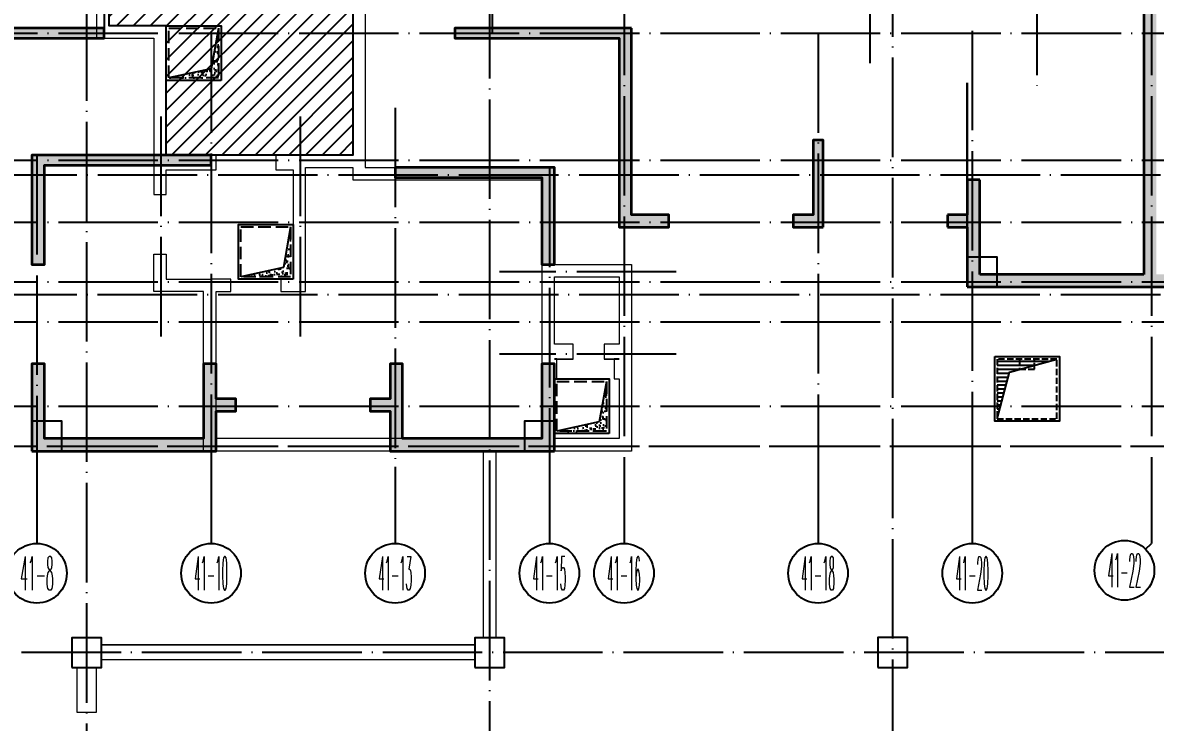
# Model space of a CAD drawing. Extents: x 115549 to 768939, y -502199 to 402497.
# Drawn here: x 330796 to 353562, y -338327 to -324259 of the extents above; entities that cross this region are included whole.
import ezdxf
from ezdxf.enums import TextEntityAlignment as Align

# ---------------------------------------------------------------- set-up
doc = ezdxf.new("R2010")
doc.units = 0
doc.header["$LTSCALE"] = 1000
doc.header["$MEASUREMENT"] = 0
for name, pattern in [('__DASH', [0.35, 0.25, -0.1]), ('DASH', [0.35, 0.25, -0.1]), ('DOTE', [2.4200000000000004, 2, -0.2, 0.02, -0.2])]:
    doc.linetypes.add(name, pattern=pattern)
for name, color, linetype in [('AXIS', 3, 'Continuous'), ('AXIS_TEXT', 7, 'Continuous'), ('COLUMN', 9, 'Continuous'), ('DOTE', 16, 'DOTE'), ('人防集水坑', 6, 'Continuous'), ('给水', 32, 'Continuous')]:
    doc.layers.add(name, color=color, linetype=linetype)
for name, color, linetype, lineweight in [('renWALL', 8, 'Continuous', 9), ('WALL', 150, 'Continuous', 30), ('主楼剪力墙', 212, 'Continuous', 5), ('砼墙', 3, 'Continuous', 35)]:
    doc.layers.add(name, color=color, linetype=linetype, lineweight=lineweight)
doc.styles.add('_TCH_AXIS', font='COMPLEX', dxfattribs={"bigfont": 'GBCBIG'})
doc.styles.add('COMPLEX', font='COMPLEX')

# ---------------------------------------------------------------- blocks, each defined once
blk = doc.blocks.new('qiangzh3333')
at = {"layer": 'COLUMN', "color": 8}
for points in [[(503154400.937597, 3697174946.116467), (503155000.937597, 3697174946.116467), (503155000.937597, 3697175546.116467), (503154400.937597, 3697175546.116467)], [(503135600.937597, 3697171646.116467), (503136200.937597, 3697171646.116467), (503136200.937597, 3697172246.116467), (503135600.937597, 3697172246.116467)], [(503136401.0466595, 3697167293.180921), (503137001.0466596, 3697167293.180921), (503137001.0466593, 3697167893.18092), (503136401.0466595, 3697167893.180921)], [(503144501.0466595, 3697167293.180921), (503145101.0466595, 3697167293.180921), (503145101.0466596, 3697167893.18092), (503144501.0466595, 3697167893.180921)], [(503152601.0466595, 3697167296.178967), (503153201.0466595, 3697167296.178967), (503153201.0466595, 3697167896.178967), (503152601.0466595, 3697167896.178967)]]:
    blk.add_lwpolyline(points, close=True, dxfattribs=at)
blk.add_lwpolyline([(503146100.937597, 3697171896.112942), (503146100.937597, 3697172246.116467), (503145500.937597, 3697172246.116467), (503145500.937597, 3697171646.116467), (503146100.937597, 3697171646.116467)], dxfattribs=at)
at = {"layer": 'renWALL', "color": 8}
for points in [[(503142050.9342011, 3697182446.11772), (503144750.9341238, 3697182446.113268), (503144750.9342011, 3697184796.116471), (503145000.9342011, 3697184796.116463), (503145000.9341155, 3697182196.112856), (503142300.9342011, 3697182196.117307), (503142300.9342011, 3697181646.119416), (503142300.9342011, 3697177451.115473), (503142300.9342011, 3697177346.117307), (503146100.9335968, 3697177346.111042), (503146100.9340159, 3697175396.120447), (503147650.9344684, 3697175396.119892), (503147650.9346321, 3697173596.129053), (503147650.9346639, 3697173246.111591), (503147650.9348094, 3697171646.11146), (503146100.937597, 3697171646.112942)], [(503142050.9342011, 3697181746.119416), (503141450.9338303, 3697181746.119416), (503141450.933405, 3697182946.119184), (503142050.9342011, 3697182946.119184), (503142050.9342011, 3697182446.11772), (503142050.9342011, 3697181646.119416), (503142050.9342011, 3697177596.524923), (503141000.9343167, 3697177596.526376), (503140500.9343169, 3697177596.527068), (503140500.9339017, 3697177296.527068), (503140850.9341468, 3697177296.526584), (503140850.9346814, 3697175101.117191), (503140600.9346814, 3697175101.117403), (503140600.9344696, 3697174851.117403), (503141100.9347423, 3697174851.116979), (503141100.9341345, 3697177346.526238), (503142050.9342011, 3697177346.524923), (503142050.9342011, 3697177096.11772), (503145850.9336506, 3697177096.111455), (503145850.9340488, 3697175243.12045), (503145850.9344028, 3697173596.129012), (503145850.934478, 3697173246.111549), (503145850.9346929, 3697172246.116467)], [(503136900.9342006, 3697181646.119098), (503136900.9378093, 3697179946.116202), (503138050.9342036, 3697179946.118238), (503138050.9344605, 3697177451.1212), (503138050.9345274, 3697176801.117507), (503138300.9345274, 3697176801.117532), (503138300.9344764, 3697177296.530113), (503139300.9339017, 3697177296.528729), (503139300.9343169, 3697177596.528729), (503138300.9344455, 3697177596.530113), (503138300.9341778, 3697180196.11868), (503137150.9372786, 3697180196.116644), (503137150.9342006, 3697181646.119628)], [(503144676.0353444, 3697167893.180921), (503144676.0353444, 3697171646.114304), (503139050.9344617, 3697171646.119682), (503139050.9345121, 3697174851.118398), (503138050.9347282, 3697174851.117127), (503138050.934651, 3697175601.117507), (503138300.934651, 3697175601.117532), (503138300.9347025, 3697175101.117445), (503139200.9343231, 3697175101.118588)], [(503145500.937597, 3697171896.113515), (503144801.0354878, 3697171896.114184), (503139300.9344656, 3697171896.119443), (503139300.9345121, 3697174851.118504), (503139600.9344696, 3697174851.118249), (503139600.9346814, 3697175101.118249), (503139200.9346406, 3697175101.118588)], [(503146100.9346929, 3697172246.116467), (503146100.9345102, 3697173096.111582), (503146150.9344538, 3697173096.111582), (503146150.9344538, 3697173496.111582), (503146100.9344243, 3697173496.111582), (503146100.9344243, 3697173496.129044), (503146481.1792914, 3697173496.129044), (503146481.1792914, 3697173796.129044), (503146100.9343598, 3697173796.129044), (503146100.9340696, 3697175146.120447), (503147400.9344911, 3697175146.119982), (503147400.9346139, 3697173796.129044), (503147101.1792914, 3697173796.129044), (503147101.1792914, 3697173496.129044), (503147400.9346412, 3697173496.129044), (503147400.9346412, 3697173496.111582), (503147300.9344538, 3697173496.111582), (503147300.9344538, 3697173096.111582), (503147400.9346775, 3697173096.111582), (503147400.9347867, 3697171896.111699), (503146100.9347681, 3697171896.112942)], [(503138300.9343829, 3697171646.119416), (503138100.9343829, 3697171646.119416)], [(503145500.937597, 3697171646.113515), (503144926.0353444, 3697171646.114065), (503144926.0353444, 3697167893.180921)], [(503144501.0466798, 3697167746.17399), (503137001.0466594, 3697167746.180074)], [(503144501.0466393, 3697167446.17399), (503137001.0466595, 3697167446.180074)], [(503136501.0353444, 3697167293.180921), (503136501.0353444, 3697166396.178967), (503136901.0353444, 3697166396.178967), (503136901.0353444, 3697167293.180921)]]:
    blk.add_lwpolyline(points, dxfattribs=at)
at = {"layer": 'WALL', "color": 8}
blk.add_lwpolyline([(503154400.9343761, 3697179046.119461), (503154400.9343762, 3697175546.116467)], dxfattribs=at)
blk = doc.blocks.new('zhuloujlqtiangchong')
at = {"layer": '主楼剪力墙'}
h = blk.add_hatch(color=253, dxfattribs=at)
h.dxf.hatch_style = 1
h.paths.add_polyline_path([(779472.119551599, 656800.9228439331), (779472.119551599, 654900.9228439331), (779472.119551599, 654550.9228439331), (779472.119551599, 652700.9228439331), (779472.119551599, 650800.9228439331), (779272.119551599, 650800.9228439331), (779272.119551599, 652700.9228439331), (779272.119551599, 654550.9228439331), (779272.119551599, 654900.9228439331), (779272.119551599, 656800.9228439331)], flags=16)
h.paths.add_polyline_path([(782022.119551599, 657450.9228439331), (781772.119551599, 657450.9228439331), (781772.119551599, 656800.9228439331), (783172.119551599, 656800.9228439331), (783522.119551599, 656800.9228439331), (783522.119551599, 657050.9228439331), (783172.119551599, 657050.9228439331), (782022.119551599, 657050.9228439331)], flags=17)
h.paths.add_polyline_path([(786772.119551599, 651750.9228439331), (786772.119551599, 652000.9228439331), (786372.119551599, 652000.9228439331), (786372.119551599, 653500.9228439331), (786172.119551599, 653500.9228439331), (786172.119551599, 651750.9228439331)], flags=17)
h.paths.add_polyline_path([(791822.119551599, 651850.9228439331), (791822.119551599, 652350.9228439331), (791822.119551599, 652750.9228439331), (794772.119551599, 652750.9228439331), (794772.119551599, 652950.9228439331), (791572.119551599, 652950.9228439331), (791572.119551599, 652350.9228439331), (791572.119551599, 651850.9228439331), (791572.119551599, 651000.9228439331), (791822.119551599, 651000.9228439331)], flags=17)
h.paths.add_polyline_path([(794872.119551599, 647250.9228439331), (794872.119551599, 648050.9228439331), (795272.119551599, 648050.9228439331), (795272.119551599, 648300.9228439331), (794872.119551599, 648300.9228439331), (794872.119551599, 649000.9228439331), (794622.119551599, 649000.9228439331), (794622.119551599, 648150.9228439331), (794622.119551599, 647500.9228439331), (794272.119551599, 647500.9228439331), (792172.119551599, 647500.9228439331), (791822.119551599, 647500.9228439331), (791822.119551599, 649000.9228439331), (791572.119551599, 649000.9228439331), (791572.119551599, 647250.9228439331), (792172.119551599, 647250.9228439331), (794272.119551599, 647250.9228439331)])
h.paths.add_polyline_path([(803422.119551599, 655150.9228439331), (803422.119551599, 655750.9228439331), (800622.119551599, 655750.9228439331), (800622.119551599, 655550.9228439331), (803172.119551599, 655550.9228439331), (803172.119551599, 655150.9228439331), (803172.119551599, 653500.9228439331), (803172.119551599, 653100.9228439331), (803172.119551599, 651750.9228439331), (804172.119551599, 651750.9228439331), (804172.119551599, 652000.9228439331), (803422.119551599, 652000.9228439331), (803422.119551599, 653100.9228439331), (803422.119551599, 653500.9228439331)], flags=17)
h.paths.add_polyline_path([(798372.119551599, 647250.9228439331), (798972.119551599, 647250.9228439331), (801472.119551599, 647250.9228439331), (802072.119551599, 647250.9228439331), (802072.119551599, 649000.9228439331), (802072.119551599, 650650.9228439331), (802072.119551599, 651000.9228439331), (802072.119551599, 651850.9228439331), (802072.119551599, 652600.9228439331), (802072.119551599, 653200.9228439331), (800372.119551599, 653200.9228439331), (798472.119551599, 653200.9228439331), (798472.119551599, 653000.9228439331), (800372.119551599, 653000.9228439331), (801822.119551599, 653000.9228439331), (801822.119551599, 652600.9228439331), (801822.119551599, 651850.9228439331), (801822.119551599, 651000.9228439331), (801822.119551599, 650650.9228439331), (801822.119551599, 649000.9228439331), (801822.119551599, 647500.9228439331), (801472.119551599, 647500.9228439331), (798972.119551599, 647500.9228439331), (798622.119551599, 647500.9228439331), (798622.119551599, 648150.9228439331), (798622.119551599, 649000.9228439331), (798372.119551599, 649000.9228439331), (798372.119551599, 648300.9228439331), (797972.119551599, 648300.9228439331), (797972.119551599, 648050.9228439331), (798372.119551599, 648050.9228439331)])
h.paths.add_polyline_path([(803272.119551599, 657550.9228439331), (803272.119551599, 657750.9228439331), (800722.119551599, 657750.9228439331), (800722.119551599, 658250.9228439331), (798322.119551599, 658250.9228439331), (798322.119551599, 658850.9228439331), (798122.119551599, 658850.9228439331), (798122.119551599, 658050.9228439331), (800522.119551599, 658050.9228439331), (800522.119551599, 657550.9228439331)], flags=17)
h.paths.add_polyline_path([(792922.119551599, 657850.9228439331), (795622.119551599, 657850.9228439331), (795622.119551599, 659350.9228439331), (795422.119551599, 659350.9228439331), (795422.119551599, 658050.9228439331), (792722.119551599, 658050.9228439331), (792722.119551599, 657750.9228439331), (790172.119551599, 657750.9228439331), (790172.119551599, 657550.9228439331), (792922.119551599, 657550.9228439331)], flags=17)
h.paths.add_polyline_path([(790272.119551599, 651750.9228439331), (790272.119551599, 652850.9228439331), (790272.119551599, 653500.9228439331), (790272.119551599, 655150.9228439331), (790272.119551599, 655550.9228439331), (792822.119551599, 655550.9228439331), (793572.119551599, 655550.9228439331), (793572.119551599, 655750.9228439331), (792822.119551599, 655750.9228439331), (790022.119551599, 655750.9228439331), (790022.119551599, 655150.9228439331), (790022.119551599, 653500.9228439331), (790022.119551599, 652850.9228439331), (790022.119551599, 652000.9228439331), (789272.119551599, 652000.9228439331), (789272.119551599, 651750.9228439331)], flags=17)
h.paths.add_polyline_path([(807272.119551599, 651750.9228439331), (807272.119551599, 653500.9228439331), (807072.119551599, 653500.9228439331), (807072.119551599, 652000.9228439331), (806672.119551599, 652000.9228439331), (806672.119551599, 651750.9228439331)], flags=17)
h.paths.add_polyline_path([(810272.119551599, 656800.9228439331), (811672.119551599, 656800.9228439331), (811672.119551599, 657450.9228439331), (811422.119551599, 657450.9228439331), (811422.119551599, 657050.9228439331), (810272.119551599, 657050.9228439331), (809922.119551599, 657050.9228439331), (809922.119551599, 656800.9228439331)], flags=17)
h.paths.add_polyline_path([(776972.119551599, 657450.9228439331), (776722.119551599, 657450.9228439331), (776722.119551599, 657050.9228439331), (775572.119551599, 657050.9228439331), (775222.119551599, 657050.9228439331), (775222.119551599, 656800.9228439331), (775572.119551599, 656800.9228439331), (776972.119551599, 656800.9228439331)], flags=17)
h.paths.add_polyline_path([(772572.119551599, 651750.9228439331), (772572.119551599, 653500.9228439331), (772372.119551599, 653500.9228439331), (772372.119551599, 652000.9228439331), (771972.119551599, 652000.9228439331), (771972.119551599, 651750.9228439331)], flags=17)
h.paths.add_polyline_path([(768722.119551599, 655750.9228439331), (765922.119551599, 655750.9228439331), (765172.119551599, 655750.9228439331), (765172.119551599, 655550.9228439331), (765922.119551599, 655550.9228439331), (768472.119551599, 655550.9228439331), (768472.119551599, 655150.9228439331), (768472.119551599, 653500.9228439331), (768472.119551599, 652850.9228439331), (768472.119551599, 651750.9228439331), (769472.119551599, 651750.9228439331), (769472.119551599, 652000.9228439331), (768722.119551599, 652000.9228439331), (768722.119551599, 652850.9228439331), (768722.119551599, 653500.9228439331), (768722.119551599, 655150.9228439331)], flags=17)
h.paths.add_polyline_path([(767172.119551599, 651850.9228439331), (767172.119551599, 652350.9228439331), (767172.119551599, 652950.9228439331), (763972.119551599, 652950.9228439331), (763972.119551599, 652750.9228439331), (766922.119551599, 652750.9228439331), (766922.119551599, 652350.9228439331), (766922.119551599, 651850.9228439331), (766922.119551599, 651000.9228439331), (767172.119551599, 651000.9228439331)], flags=17)
h.paths.add_polyline_path([(767172.119551599, 647250.9228439331), (767172.119551599, 649000.9228439331), (766922.119551599, 649000.9228439331), (766922.119551599, 647500.9228439331), (764472.119551599, 647500.9228439331), (764122.119551599, 647500.9228439331), (764122.119551599, 648150.9228439331), (764122.119551599, 649000.9228439331), (763872.119551599, 649000.9228439331), (763872.119551599, 648300.9228439331), (763472.119551599, 648300.9228439331), (763472.119551599, 648050.9228439331), (763872.119551599, 648050.9228439331), (763872.119551599, 647250.9228439331), (764472.119551599, 647250.9228439331)])
h.paths.add_polyline_path([(755572.119551599, 655150.9228439331), (755572.119551599, 655550.9228439331), (758122.119551599, 655550.9228439331), (758122.119551599, 655750.9228439331), (755322.119551599, 655750.9228439331), (755322.119551599, 655150.9228439331), (755322.119551599, 653500.9228439331), (755322.119551599, 653100.9228439331), (755322.119551599, 652000.9228439331), (754572.119551599, 652000.9228439331), (754572.119551599, 651750.9228439331), (755572.119551599, 651750.9228439331), (755572.119551599, 653100.9228439331), (755572.119551599, 653500.9228439331)], flags=17)
h.paths.add_polyline_path([(756672.119551599, 647250.9228439331), (759772.119551599, 647250.9228439331), (760372.119551599, 647250.9228439331), (760372.119551599, 648050.9228439331), (760772.119551599, 648050.9228439331), (760772.119551599, 648300.9228439331), (760372.119551599, 648300.9228439331), (760372.119551599, 649000.9228439331), (760122.119551599, 649000.9228439331), (760122.119551599, 648150.9228439331), (760122.119551599, 647500.9228439331), (759772.119551599, 647500.9228439331), (756922.119551599, 647500.9228439331), (756922.119551599, 649000.9228439331), (756672.119551599, 649000.9228439331)])
h.paths.add_polyline_path([(756922.119551599, 652600.9228439331), (756922.119551599, 653000.9228439331), (758372.119551599, 653000.9228439331), (760272.119551599, 653000.9228439331), (760272.119551599, 653200.9228439331), (758372.119551599, 653200.9228439331), (756672.119551599, 653200.9228439331), (756672.119551599, 652600.9228439331), (756672.119551599, 651850.9228439331), (756672.119551599, 651000.9228439331), (756922.119551599, 651000.9228439331), (756922.119551599, 651850.9228439331)], flags=17)
h.paths.add_polyline_path([(758222.119551599, 657550.9228439331), (758222.119551599, 658050.9228439331), (760622.119551599, 658050.9228439331), (760622.119551599, 658850.9228439331), (760422.119551599, 658850.9228439331), (760422.119551599, 658250.9228439331), (758022.119551599, 658250.9228439331), (758022.119551599, 657750.9228439331), (755472.119551599, 657750.9228439331), (755472.119551599, 657550.9228439331)], flags=17)
h.paths.add_polyline_path([(766022.119551599, 658050.9228439331), (763322.119551599, 658050.9228439331), (763322.119551599, 659350.9228439331), (763122.119551599, 659350.9228439331), (763122.119551599, 657850.9228439331), (765822.119551599, 657850.9228439331), (765822.119551599, 657550.9228439331), (768572.119551599, 657550.9228439331), (768572.119551599, 657750.9228439331), (766022.119551599, 657750.9228439331)], flags=17)
h.paths.add_polyline_path([(752072.119551599, 651750.9228439331), (752072.119551599, 652000.9228439331), (751672.119551599, 652000.9228439331), (751672.119551599, 653500.9228439331), (751472.119551599, 653500.9228439331), (751472.119551599, 651750.9228439331)], flags=17)
h.paths.add_polyline_path([(748822.119551599, 656800.9228439331), (748822.119551599, 657050.9228439331), (748472.119551599, 657050.9228439331), (747322.119551599, 657050.9228439331), (747322.119551599, 657450.9228439331), (747072.119551599, 657450.9228439331), (747072.119551599, 656800.9228439331), (748472.119551599, 656800.9228439331)], flags=17)
h.paths.add_polyline_path([(744772.119551599, 656401.0003905296), (742021.1895515919, 656400.9844765663), (742021.1895515919, 655700.9853439331), (742271.1895515919, 655700.9853439331), (742271.1895515919, 656100.9859228134), (744772.119551599, 656101.0003905296), (744772.119551599, 655450.9228439331), (744772.119551599, 654900.9228439331), (744772.119551599, 654550.9228439331), (744772.119551599, 653100.9228439331), (744772.119551599, 652700.9228439331), (744772.119551599, 650800.9228439331), (742271.1895515919, 650800.9228439331), (742271.1895515919, 654500.9853439331), (742021.1895515919, 654500.9853439331), (742021.1895515919, 650550.9228439331), (744872.119551599, 650550.9228439331), (745372.119551599, 650550.9228439331), (748572.119551599, 650550.9228439331), (748572.119551599, 651750.9228439331), (748972.119551599, 651750.9228439331), (748972.119551599, 652000.9228439331), (748572.119551599, 652000.9228439331), (748572.119551599, 652700.9228439331), (748322.119551599, 652700.9228439331), (748322.119551599, 651850.9228439331), (748322.119551599, 650800.9228439331), (745372.119551599, 650800.9228439331), (745022.119551599, 650800.9228439331), (745022.119551599, 652700.9228439331), (745022.119551599, 653100.9228439331), (745022.119551599, 654550.9228439331), (745022.119551599, 654900.9228439331), (745022.119551599, 655450.9228439331), (745022.119551599, 656101.0009689331), (745022.119551599, 656800.9228439331), (745372.119551599, 656800.9228439331), (746422.119551599, 656800.9228439331), (746422.119551599, 660300.9228439331), (747072.119551599, 660300.9228439331), (747072.119551599, 658500.9228439331), (747322.119551599, 658500.9228439331), (747322.119551599, 660400.9228439331), (748072.119551599, 660400.9228439331), (750472.119551599, 660400.9228439331), (752272.119551599, 660400.9228439331), (752272.119551599, 657050.9228439331), (751872.119551599, 657050.9228439331), (751872.119551599, 656800.9228439331), (752522.119551599, 656800.9228439331), (752522.119551599, 660400.9228439331), (752872.119551599, 660400.9228439331), (755472.119551599, 660400.9228439331), (757622.119551599, 660400.9228439331), (758222.119551599, 660400.9228439331), (758222.119551599, 662850.9228439331), (760422.119551599, 662850.9228439331), (760422.119551599, 662450.9228439331), (760622.119551599, 662450.9228439331), (760622.119551599, 662850.9228439331), (763222.119551599, 662850.9228439331), (765322.119551599, 662850.9228439331), (765822.119551599, 662850.9228439331), (765822.119551599, 661330.9228439331), (765822.119551599, 660400.9228439331), (766422.119551599, 660400.9228439331), (766822.119551599, 660400.9228439331), (768572.119551599, 660400.9228439331), (768572.119551599, 660650.9228439331), (766822.119551599, 660650.9228439331), (766422.119551599, 660650.9228439331), (766072.119551599, 660650.9228439331), (766072.119551599, 661330.9228439331), (766072.119551599, 662725.9228439331), (766697.119551599, 662725.9228439331), (766697.119551599, 661200.9228439331), (768572.119551599, 661200.9228439331), (771522.119551599, 661200.9228439331), (771522.119551599, 660650.9228439331), (771172.119551599, 660650.9228439331), (771172.119551599, 660400.9228439331), (771522.119551599, 660400.9228439331), (771522.119551599, 656800.9228439331), (772172.119551599, 656800.9228439331), (772172.119551599, 657050.9228439331), (771772.119551599, 657050.9228439331), (771772.119551599, 660400.9228439331), (773572.119551599, 660400.9228439331), (775972.119551599, 660400.9228439331), (776722.119551599, 660400.9228439331), (776722.119551599, 658500.9228439331), (776972.119551599, 658500.9228439331), (776972.119551599, 660300.9228439331), (777622.119551599, 660300.9228439331), (777622.119551599, 656800.9228439331), (778672.119551599, 656800.9228439331), (779022.119551599, 656800.9228439331), (779022.119551599, 654900.9228439331), (779022.119551599, 654550.9228439331), (779022.119551599, 652700.9228439331), (779022.119551599, 650800.9228439331), (778672.119551599, 650800.9228439331), (775722.119551599, 650800.9228439331), (775722.119551599, 651850.9228439331), (775722.119551599, 652700.9228439331), (775472.119551599, 652700.9228439331), (775472.119551599, 652000.9228439331), (775072.119551599, 652000.9228439331), (775072.119551599, 651750.9228439331), (775472.119551599, 651750.9228439331), (775472.119551599, 650550.9228439331), (778672.119551599, 650550.9228439331), (779172.119551599, 650550.9228439331), (779572.119551599, 650550.9228439331), (780072.119551599, 650550.9228439331), (783272.119551599, 650550.9228439331), (783272.119551599, 651750.9228439331), (783672.119551599, 651750.9228439331), (783672.119551599, 652000.9228439331), (783272.119551599, 652000.9228439331), (783272.119551599, 652700.9228439331), (783022.119551599, 652700.9228439331), (783022.119551599, 651850.9228439331), (783022.119551599, 650800.9228439331), (780072.119551599, 650800.9228439331), (779722.119551599, 650800.9228439331), (779722.119551599, 652700.9228439331), (779722.119551599, 654550.9228439331), (779722.119551599, 654900.9228439331), (779722.119551599, 656800.9228439331), (780072.119551599, 656800.9228439331), (781122.119551599, 656800.9228439331), (781122.119551599, 660300.9228439331), (781772.119551599, 660300.9228439331), (781772.119551599, 658500.9228439331), (782022.119551599, 658500.9228439331), (782022.119551599, 660400.9228439331), (782772.119551599, 660400.9228439331), (785172.119551599, 660400.9228439331), (786972.119551599, 660400.9228439331), (786972.119551599, 657050.9228439331), (786572.119551599, 657050.9228439331), (786572.119551599, 656800.9228439331), (787222.119551599, 656800.9228439331), (787222.119551599, 660400.9228439331), (787572.119551599, 660400.9228439331), (787572.119551599, 660650.9228439331), (787222.119551599, 660650.9228439331), (787222.119551599, 661200.9228439331), (790172.119551599, 661200.9228439331), (792047.119551599, 661200.9228439331), (792047.119551599, 662725.9228439331), (792672.119551599, 662725.9228439331), (792672.119551599, 661330.9228439331), (792672.119551599, 660650.9228439331), (792322.119551599, 660650.9228439331), (791922.119551599, 660650.9228439331), (790172.119551599, 660650.9228439331), (790172.119551599, 660400.9228439331), (791922.119551599, 660400.9228439331), (792322.119551599, 660400.9228439331), (792922.119551599, 660400.9228439331), (792922.119551599, 661330.9228439331), (792922.119551599, 662850.9228439331), (793422.119551599, 662850.9228439331), (795522.119551599, 662850.9228439331), (798122.119551599, 662850.9228439331), (798122.119551599, 662450.9228439331), (798322.119551599, 662450.9228439331), (798322.119551599, 662850.9228439331), (800522.119551599, 662850.9228439331), (800522.119551599, 660400.9228439331), (801122.119551599, 660400.9228439331), (803272.119551599, 660400.9228439331), (805872.119551599, 660400.9228439331), (806222.119551599, 660400.9228439331), (806222.119551599, 656800.9228439331), (806872.119551599, 656800.9228439331), (806872.119551599, 657050.9228439331), (806472.119551599, 657050.9228439331), (806472.119551599, 660400.9228439331), (808272.119551599, 660400.9228439331), (810672.119551599, 660400.9228439331), (811422.119551599, 660400.9228439331), (811422.119551599, 658500.9228439331), (811672.119551599, 658500.9228439331), (811672.119551599, 660300.9228439331), (812322.119551599, 660300.9228439331), (812322.119551599, 656800.9228439331), (813372.119551599, 656800.9228439331), (813722.119551599, 656800.9228439331), (813722.119551599, 655902.9540939331), (813722.119551599, 655450.9228439331), (813722.119551599, 654900.9228439331), (813722.119551599, 654550.9228439331), (813722.119551599, 653100.9228439331), (813722.119551599, 652700.9228439331), (813722.119551599, 650800.9228439331), (810422.119551599, 650800.9228439331), (810422.119551599, 651850.9228439331), (810422.119551599, 652700.9228439331), (810172.119551599, 652700.9228439331), (810172.119551599, 652000.9228439331), (809772.119551599, 652000.9228439331), (809772.119551599, 651750.9228439331), (810172.119551599, 651750.9228439331), (810172.119551599, 650550.9228439331), (813972.119551599, 650550.9228439331), (813972.119551599, 652700.9228439331), (813972.119551599, 653100.9228439331), (813972.119551599, 654550.9228439331), (813972.119551599, 654900.9228439331), (813972.119551599, 655450.9228439331), (813972.119551599, 657050.9228439331), (813372.119551599, 657050.9228439331), (812672.119551599, 657050.9228439331), (812672.119551599, 660650.9228439331), (811572.119551599, 660650.9228439331), (810672.119551599, 660650.9228439331), (808272.119551599, 660650.9228439331), (806372.119551599, 660650.9228439331), (805872.119551599, 660650.9228439331), (803272.119551599, 660650.9228439331), (801122.119551599, 660650.9228439331), (800822.119551599, 660650.9228439331), (800822.119551599, 663150.9228439331), (798222.119551599, 663150.9228439331), (795522.119551599, 663150.9228439331), (793422.119551599, 663150.9228439331), (792672.119551599, 663150.9228439331), (792672.119551599, 663075.9228439331), (791697.119551599, 663075.9228439331), (791697.119551599, 661450.9228439331), (790172.119551599, 661450.9228439331), (786972.119551599, 661450.9228439331), (786972.119551599, 660650.9228439331), (785172.119551599, 660650.9228439331), (782772.119551599, 660650.9228439331), (781872.119551599, 660650.9228439331), (780772.119551599, 660650.9228439331), (780772.119551599, 657050.9228439331), (780072.119551599, 657050.9228439331), (779572.119551599, 657050.9228439331), (779172.119551599, 657050.9228439331), (778672.119551599, 657050.9228439331), (777972.119551599, 657050.9228439331), (777972.119551599, 660650.9228439331), (776872.119551599, 660650.9228439331), (775972.119551599, 660650.9228439331), (773572.119551599, 660650.9228439331), (771772.119551599, 660650.9228439331), (771772.119551599, 661450.9228439331), (768572.119551599, 661450.9228439331), (767047.119551599, 661450.9228439331), (767047.119551599, 663075.9228439331), (766072.119551599, 663075.9228439331), (766072.119551599, 663150.9228439331), (765322.119551599, 663150.9228439331), (763222.119551599, 663150.9228439331), (760522.119551599, 663150.9228439331), (757922.119551599, 663150.9228439331), (757922.119551599, 660650.9228439331), (757622.119551599, 660650.9228439331), (755472.119551599, 660650.9228439331), (752872.119551599, 660650.9228439331), (752372.119551599, 660650.9228439331), (750472.119551599, 660650.9228439331), (748072.119551599, 660650.9228439331), (747172.119551599, 660650.9228439331), (746072.119551599, 660650.9228439331), (746072.119551599, 657050.9228439331), (745372.119551599, 657050.9228439331), (744772.119551599, 657050.9228439331)])
blk = doc.blocks.new('asdfqwer')
at = {"ltscale": 10}
h = blk.add_hatch(dxfattribs=at)
h.set_pattern_fill('AR-SAND', color=6, scale=50, style=0)
h.set_pattern_definition([(37.50000000000001, (0, 0), (-4.000078239960125, 122.3533093323356), [0, -96.52, 0, -107.95, 0, -103.1875]), (7.499999999999999, (0, 0), (112.3808207845006, 179.2062751420885), [0, -52.07000000000001, 0, -86.995, 0, -33.3375]), (327.5, (-78.105, 0), (197.7480925603645, 0.3592961696364028), [0, -31.75, 0, -114.3, 0, -149.225]), (317.5, (-78.105, 0), (190.8891131180743, 55.73233081430404), [0, -15.875, 0, -74.92999999999999, 0, -85.725])])
h.paths.add_polyline_path([(477311.1162526845, 229083.757494817), (476311.1162526844, 229083.757494817), (476311.1162526844, 228083.7574948172), (476458.3371828603, 228897.4432301149)])
at = {"color": 6}
for p, q in [((476458.3371828604, 228897.4432301149), (477311.1162526845, 229083.757494817)), ((476311.1162526845, 228083.757494817), (476458.3371828604, 228897.4432301149))]:
    blk.add_line(p, q, dxfattribs=at)
blk.add_lwpolyline([(476261.1162526845, 229133.757494817), (477361.1162526845, 229133.757494817), (477361.1162526845, 228033.757494817), (476261.1162526845, 228033.757494817)], close=True, dxfattribs=at)
at = {"color": 6, "linetype": 'DASH'}
blk.add_lwpolyline([(476311.1162526845, 229083.757494817), (477311.1162526845, 229083.757494817), (477311.1162526845, 228083.757494817), (476311.1162526845, 228083.757494817)], close=True, dxfattribs=at)
blk = doc.blocks.new('_AXISO')
blk.add_circle((0, 0), 0.5)
at = {"layer": 'AXIS_TEXT', "style": 'COMPLEX', "width": 1.041666666666667}
blk.add_attdef('A', text='', height=0.56, dxfattribs=at).set_placement((-0.25, -0.28), (0.25, -0.28), align=Align.FIT)
blk = doc.blocks.new('asdgaaa')
at = {"layer": 'AXIS'}
for p, q in [((1125245.74054191, 1265416.335370883), (1125245.740541908, 1263878.036394117)), ((1128745.678749089, 1265416.335370881), (1128745.678749087, 1263878.036394115)), ((1132445.468112891, 1265416.335370878), (1132445.468112889, 1263878.036394112)), ((1135545.737856577, 1265416.335370876), (1135545.737856575, 1263878.03639411)), ((1137045.687020259, 1265416.335370875), (1137045.687020257, 1263878.036394109)), ((1140945.68767012, 1265416.335370873), (1140945.687670118, 1263878.036394107)), ((1144045.687196082, 1265416.335370871), (1144045.68719608, 1263878.036394105)), ((1147645.687020621, 1265416.335370868), (1147645.687020619, 1263878.036394102)), ((1147528.529733093, 1263760.879106577), (1147645.687020619, 1263878.036394102))]:
    blk.add_line(p, q, dxfattribs=at)
ref = blk.add_blockref('_AXISO', (1125245.740541908, 1263278.036394117), dxfattribs=dict(at, xscale=1200, yscale=1200, zscale=1200))
ref.add_attrib('A', '41-8', dxfattribs={"layer": 'AXIS_TEXT', "height": 678.8225099390856, "style": '_TCH_AXIS', "width": 0.2763157894735888}).set_placement((1124906.329286938, 1262938.625139148), (1125585.151796877, 1262938.625139148), align=Align.FIT)
ref = blk.add_blockref('_AXISO', (1128745.678749087, 1263278.036394115), dxfattribs=dict(at, xscale=1200, yscale=1200, zscale=1200))
ref.add_attrib('A', '41-10', dxfattribs={"layer": 'AXIS_TEXT', "height": 678.8225099390856, "style": '_TCH_AXIS', "width": 0.230769230769151}).set_placement((1128406.267494118, 1262938.625139145), (1129085.090004057, 1262938.625139145), align=Align.FIT)
ref = blk.add_blockref('_AXISO', (1132445.468112888, 1263278.036394112), dxfattribs=dict(at, xscale=1200, yscale=1200, zscale=1200))
ref.add_attrib('A', '41-13', dxfattribs={"layer": 'AXIS_TEXT', "height": 678.8225099390856, "style": '_TCH_AXIS', "width": 0.230769230769151}).set_placement((1132106.056857919, 1262938.625139143), (1132784.879367858, 1262938.625139143), align=Align.FIT)
ref = blk.add_blockref('_AXISO', (1135545.737856574, 1263278.03639411), dxfattribs=dict(at, xscale=1200, yscale=1200, zscale=1200))
ref.add_attrib('A', '41-15', dxfattribs={"layer": 'AXIS_TEXT', "height": 678.8225099390856, "style": '_TCH_AXIS', "width": 0.230769230769151}).set_placement((1135206.326601605, 1262938.625139141), (1135885.149111544, 1262938.625139141), align=Align.FIT)
ref = blk.add_blockref('_AXISO', (1137045.687020257, 1263278.036394109), dxfattribs=dict(at, xscale=1200, yscale=1200, zscale=1200))
ref.add_attrib('A', '41-16', dxfattribs={"layer": 'AXIS_TEXT', "height": 678.8225099390856, "style": '_TCH_AXIS', "width": 0.230769230769151}).set_placement((1136706.275765287, 1262938.62513914), (1137385.098275226, 1262938.62513914), align=Align.FIT)
ref = blk.add_blockref('_AXISO', (1140945.687670118, 1263278.036394107), dxfattribs=dict(at, xscale=1200, yscale=1200, zscale=1200))
ref.add_attrib('A', '41-18', dxfattribs={"layer": 'AXIS_TEXT', "height": 678.8225099390856, "style": '_TCH_AXIS', "width": 0.230769230769151}).set_placement((1140606.276415148, 1262938.625139137), (1141285.098925087, 1262938.625139137), align=Align.FIT)
ref = blk.add_blockref('_AXISO', (1144045.68719608, 1263278.036394105), dxfattribs=dict(at, xscale=1200, yscale=1200, zscale=1200))
ref.add_attrib('A', '41-20', dxfattribs={"layer": 'AXIS_TEXT', "height": 678.8225099390856, "style": '_TCH_AXIS', "width": 0.2187499999999244}).set_placement((1143706.27594111, 1262938.625139135), (1144385.098451049, 1262938.625139135), align=Align.FIT)
ref = blk.add_blockref('_AXISO', (1147104.265664381, 1263336.615037866), dxfattribs=dict(at, xscale=1200, yscale=1200, zscale=1200))
ref.add_attrib('A', '41-22', dxfattribs={"layer": 'AXIS_TEXT', "height": 678.8225099390856, "style": '_TCH_AXIS', "width": 0.2187499999999244}).set_placement((1146764.854409412, 1262997.203782896), (1147443.67691935, 1262997.203782896), align=Align.FIT)
blk = doc.blocks.new('kengyi')
at = {"layer": '给水'}
for p, q in [((2970149.975596845, 735418.3133392334), (2971184.345076382, 735418.3133392334)), ((2970149.975596845, 735338.9383392334), (2970896.980648756, 735338.9383392334)), ((2970149.975596845, 735259.5633392334), (2970609.61622113, 735259.5633392334)), ((2970149.975596845, 735180.1883392334), (2970393.226629138, 735180.1883392334)), ((2970149.975596845, 735100.8133392334), (2970372.150847256, 735100.8133392334)), ((2970149.975596845, 735021.4383392334), (2970351.075065315, 735021.4383392334)), ((2970149.975596845, 734942.0633392334), (2970329.999283433, 734942.0633392334)), ((2970149.975596845, 734862.6883392334), (2970308.923501551, 734862.6883392334)), ((2970149.975596845, 734783.3133392334), (2970287.847719669, 734783.3133392334)), ((2970149.975596845, 734703.9383392334), (2970266.771937788, 734703.9383392334)), ((2970149.975596845, 734624.5633392334), (2970245.696155846, 734624.5633392334)), ((2970149.975596845, 734545.1883392334), (2970224.620373964, 734545.1883392334)), ((2970149.975596845, 734465.8133392334), (2970203.544592083, 734465.8133392334)), ((2970149.975596845, 734386.4383392334), (2970182.468810201, 734386.4383392334))]:
    blk.add_line(p, q, dxfattribs=at)
blk.add_lwpolyline([(2970099.975596845, 735514.0633392334), (2971399.975596845, 735514.0633392334), (2971399.975596845, 734214.0633392334), (2970099.975596845, 734214.0633392334)], close=True, dxfattribs=at)
at = {"layer": '给水', "linetype": '__DASH', "ltscale": 0.5}
blk.add_lwpolyline([(2971349.975596845, 735464.0633392334), (2970149.975596845, 735464.0633392334), (2970149.975596845, 734264.0633392334), (2971349.975596845, 734264.0633392334)], close=True, dxfattribs=at)
at = {"layer": '给水'}
blk.add_lwpolyline([(2970149.975596845, 734264.0633392334), (2970398.844030321, 735201.3444328308), (2971349.975596845, 735464.0633392334)], dxfattribs=at)
at = {"layer": '给水', "linetype": '__DASH', "ltscale": 0.5}
blk.add_lwpolyline([(2970599.975596845, 735461.101129055), (2970599.975596845, 735261.101129055), (2970899.975596845, 735261.101129055), (2970899.975596845, 735461.101129055)], dxfattribs=at)
blk = doc.blocks.new('gangjinhunningtuqiang')
at = {"layer": '砼墙', "color": 8}
for p, q in [((779022.119551599, 656800.9228439331), (779022.119551599, 654900.9228439331)), ((779022.119551599, 654900.9228439331), (779022.119551599, 654550.9228439331)), ((779022.119551599, 654550.9228439331), (779022.119551599, 652700.9228439331)), ((775722.119551599, 652700.9228439331), (775472.119551599, 652700.9228439331)), ((775472.119551599, 652700.9228439331), (775472.119551599, 652000.9228439331)), ((775722.119551599, 651850.9228439331), (775722.119551599, 652700.9228439331)), ((779022.119551599, 652700.9228439331), (779022.119551599, 650800.9228439331)), ((775472.119551599, 652000.9228439331), (775072.119551599, 652000.9228439331)), ((775072.119551599, 652000.9228439331), (775072.119551599, 651750.9228439331)), ((775722.119551599, 650800.9228439331), (775722.119551599, 651850.9228439331)), ((775072.119551599, 651750.9228439331), (775472.119551599, 651750.9228439331)), ((775472.119551599, 651750.9228439331), (775472.119551599, 650550.9228439331)), ((778672.119551599, 650800.9228439331), (775722.119551599, 650800.9228439331)), ((779022.119551599, 650800.9228439331), (778672.119551599, 650800.9228439331)), ((775472.119551599, 650550.9228439331), (778672.119551599, 650550.9228439331)), ((778672.119551599, 650550.9228439331), (779172.119551599, 650550.9228439331)), ((779172.119551599, 650550.9228439331), (779572.119551599, 650550.9228439331))]:
    blk.add_line(p, q, dxfattribs=at)
for points in [[(755572.119551599, 655150.9228439331), (755572.119551599, 655550.9228439331), (758122.119551599, 655550.9228439331), (758122.119551599, 655750.9228439331), (755322.119551599, 655750.9228439331), (755322.119551599, 655150.9228439331), (755322.119551599, 653500.9228439331), (755322.119551599, 653100.9228439331), (755322.119551599, 652000.9228439331), (754572.119551599, 652000.9228439331), (754572.119551599, 651750.9228439331), (755572.119551599, 651750.9228439331), (755572.119551599, 653100.9228439331), (755572.119551599, 653500.9228439331)], [(768722.119551599, 655750.9228439331), (765922.119551599, 655750.9228439331), (765172.119551599, 655750.9228439331), (765172.119551599, 655550.9228439331), (765922.119551599, 655550.9228439331), (768472.119551599, 655550.9228439331), (768472.119551599, 655150.9228439331), (768472.119551599, 653500.9228439331), (768472.119551599, 652850.9228439331), (768472.119551599, 651750.9228439331), (769472.119551599, 651750.9228439331), (769472.119551599, 652000.9228439331), (768722.119551599, 652000.9228439331), (768722.119551599, 652850.9228439331), (768722.119551599, 653500.9228439331), (768722.119551599, 655150.9228439331)], [(772572.119551599, 651750.9228439331), (772572.119551599, 653500.9228439331), (772372.119551599, 653500.9228439331), (772372.119551599, 652000.9228439331), (771972.119551599, 652000.9228439331), (771972.119551599, 651750.9228439331)], [(756922.119551599, 652600.9228439331), (756922.119551599, 653000.9228439331), (758372.119551599, 653000.9228439331), (760272.119551599, 653000.9228439331), (760272.119551599, 653200.9228439331), (758372.119551599, 653200.9228439331), (756672.119551599, 653200.9228439331), (756672.119551599, 652600.9228439331), (756672.119551599, 651850.9228439331), (756672.119551599, 651000.9228439331), (756922.119551599, 651000.9228439331), (756922.119551599, 651850.9228439331)], [(767172.119551599, 651850.9228439331), (767172.119551599, 652350.9228439331), (767172.119551599, 652950.9228439331), (763972.119551599, 652950.9228439331), (763972.119551599, 652750.9228439331), (766922.119551599, 652750.9228439331), (766922.119551599, 652350.9228439331), (766922.119551599, 651850.9228439331), (766922.119551599, 651000.9228439331), (767172.119551599, 651000.9228439331)], [(756672.119551599, 647250.9228439331), (759772.119551599, 647250.9228439331), (760372.119551599, 647250.9228439331), (760372.119551599, 648050.9228439331), (760772.119551599, 648050.9228439331), (760772.119551599, 648300.9228439331), (760372.119551599, 648300.9228439331), (760372.119551599, 649000.9228439331), (760122.119551599, 649000.9228439331), (760122.119551599, 648150.9228439331), (760122.119551599, 647500.9228439331), (759772.119551599, 647500.9228439331), (756922.119551599, 647500.9228439331), (756922.119551599, 649000.9228439331), (756672.119551599, 649000.9228439331)], [(767172.119551599, 647250.9228439331), (767172.119551599, 649000.9228439331), (766922.119551599, 649000.9228439331), (766922.119551599, 647500.9228439331), (764472.119551599, 647500.9228439331), (764122.119551599, 647500.9228439331), (764122.119551599, 648150.9228439331), (764122.119551599, 649000.9228439331), (763872.119551599, 649000.9228439331), (763872.119551599, 648300.9228439331), (763472.119551599, 648300.9228439331), (763472.119551599, 648050.9228439331), (763872.119551599, 648050.9228439331), (763872.119551599, 647250.9228439331), (764472.119551599, 647250.9228439331)]]:
    blk.add_lwpolyline(points, close=True, dxfattribs=at)
blk = doc.blocks.new('saaaa')
at = {"layer": 'COLUMN', "color": 8}
for p, q in [((504822689.7435293, 3696236343.253699), (504822089.7435293, 3696236343.253699)), ((504822089.7435293, 3696236343.253699), (504822089.7435293, 3696235743.253699)), ((504822689.7435293, 3696235743.253699), (504822689.7435293, 3696236343.253699)), ((504822089.7435293, 3696235743.253699), (504822689.7435293, 3696235743.253699)), ((504803889.7435293, 3696233043.253699), (504803289.7435293, 3696233043.253699)), ((504803289.7435293, 3696233043.253699), (504803289.7435293, 3696232443.253699)), ((504803889.7435293, 3696232443.253699), (504803889.7435293, 3696233043.253699)), ((504813789.7435293, 3696233043.253699), (504813189.7435293, 3696233043.253699)), ((504813189.7435293, 3696233043.253699), (504813189.7435293, 3696232443.253699)), ((504813789.7435293, 3696232693.250174), (504813789.7435293, 3696233043.253699)), ((504803289.7435293, 3696232443.253699), (504803889.7435293, 3696232443.253699)), ((504813189.7435293, 3696232443.253699), (504813789.7435293, 3696232443.253699)), ((504804689.8525916, 3696228690.318152), (504804089.8525918, 3696228690.318152)), ((504804089.8525918, 3696228690.318152), (504804089.8525918, 3696228090.318152)), ((504804689.8525919, 3696228090.318153), (504804689.8525916, 3696228690.318152)), ((504812789.8525919, 3696228690.318152), (504812189.8525918, 3696228690.318152)), ((504812189.8525918, 3696228690.318152), (504812189.8525918, 3696228090.318152)), ((504812789.8525918, 3696228090.318152), (504812789.8525919, 3696228690.318152)), ((504820889.8525918, 3696228693.316199), (504820289.8525918, 3696228693.316199)), ((504820289.8525918, 3696228693.316199), (504820289.8525918, 3696228093.316199)), ((504820889.8525918, 3696228093.316199), (504820889.8525918, 3696228693.316199)), ((504804089.8525918, 3696228090.318152), (504804689.8525919, 3696228090.318153)), ((504812189.8525918, 3696228090.318152), (504812789.8525918, 3696228090.318152)), ((504820289.8525918, 3696228093.316199), (504820889.8525918, 3696228093.316199))]:
    blk.add_line(p, q, dxfattribs=at)
at = {"layer": 'renWALL', "color": 8}
for p, q in [((504804589.7401329, 3696242443.25633), (504804589.7437416, 3696240743.253434)), ((504804839.7432109, 3696240993.253876), (504804839.7401329, 3696242443.25686)), ((504809739.7401333, 3696242443.256648), (504809739.7401333, 3696238393.662155)), ((504809989.7401333, 3696242443.256648), (504809989.7401333, 3696238248.252705)), ((504805989.7401101, 3696240993.255912), (504804839.7432109, 3696240993.253876)), ((504805989.7403778, 3696238393.667345), (504805989.7401101, 3696240993.255912)), ((504804589.7437416, 3696240743.253434), (504805739.7401358, 3696240743.25547)), ((504805739.7401358, 3696240743.25547), (504805739.7403927, 3696238248.258432)), ((504805739.7403927, 3696238248.258432), (504805739.7404597, 3696237598.254738)), ((504806989.7402492, 3696238393.665961), (504805989.7403778, 3696238393.667345)), ((504806989.739834, 3696238093.665961), (504806989.7402492, 3696238393.665961)), ((504808189.7402492, 3696238393.6643), (504808189.739834, 3696238093.6643)), ((504808689.740249, 3696238393.663608), (504808189.7402492, 3696238393.6643)), ((504809739.7401333, 3696238393.662155), (504808689.740249, 3696238393.663608)), ((504809989.7401333, 3696238248.252705), (504809989.7401333, 3696238143.254539)), ((504805989.7404597, 3696237598.254764), (504805989.7404087, 3696238093.667345)), ((504805989.7404087, 3696238093.667345), (504806989.739834, 3696238093.665961)), ((504808189.739834, 3696238093.6643), (504808539.740079, 3696238093.663815)), ((504808539.740079, 3696238093.663815), (504808539.7406136, 3696235898.254423)), ((504808789.7406746, 3696235648.254211), (504808789.7400668, 3696238143.66347)), ((504808789.7400668, 3696238143.66347), (504809739.7401333, 3696238143.662155)), ((504809739.7401333, 3696238143.662155), (504809739.7401334, 3696237893.254951)), ((504809989.7401333, 3696238143.254539), (504813789.7395291, 3696238143.248274)), ((504813789.7395291, 3696238143.248274), (504813789.7399482, 3696236193.257679)), ((504809739.7401334, 3696237893.254951), (504813539.7395829, 3696237893.248687)), ((504813539.7395829, 3696237893.248687), (504813539.7399811, 3696236040.257682)), ((504805739.7404597, 3696237598.254738), (504805989.7404597, 3696237598.254764)), ((504805739.7405832, 3696236398.254738), (504805989.7405832, 3696236398.254764)), ((504805739.7406605, 3696235648.254359), (504805739.7405832, 3696236398.254738)), ((504805989.7405832, 3696236398.254764), (504805989.7406347, 3696235898.254677)), ((504813789.7399482, 3696236193.257679), (504815339.7404007, 3696236193.257124)), ((504815339.7404007, 3696236193.257124), (504815339.7405643, 3696234393.266285)), ((504813539.7399811, 3696236040.257682), (504813539.740335, 3696234393.266243)), ((504805989.7406347, 3696235898.254677), (504806889.7402554, 3696235898.25582)), ((504807289.7406136, 3696235898.255481), (504806889.7405729, 3696235898.25582)), ((504807289.7404019, 3696235648.255481), (504807289.7406136, 3696235898.255481)), ((504808289.7406136, 3696235898.254634), (504808289.7404019, 3696235648.254634)), ((504808539.7406136, 3696235898.254423), (504808289.7406136, 3696235898.254634)), ((504813789.7402921, 3696234593.266276), (504813789.7400019, 3696235943.257679)), ((504813789.7400019, 3696235943.257679), (504815089.7404234, 3696235943.257214)), ((504815089.7404234, 3696235943.257214), (504815089.7405462, 3696234593.266276)), ((504806739.7404444, 3696235648.25563), (504805739.7406605, 3696235648.254359)), ((504806739.740394, 3696232443.256914), (504806739.7404444, 3696235648.25563)), ((504806989.7403979, 3696232693.256675), (504806989.7404444, 3696235648.255735)), ((504806989.7404444, 3696235648.255735), (504807289.7404019, 3696235648.255481)), ((504808289.7404019, 3696235648.254634), (504808789.7406746, 3696235648.254211)), ((504814169.9852237, 3696234593.266276), (504813789.7402921, 3696234593.266276)), ((504814169.9852237, 3696234293.266276), (504814169.9852237, 3696234593.266276)), ((504815089.7405462, 3696234593.266276), (504814789.9852237, 3696234593.266276)), ((504814789.9852237, 3696234593.266276), (504814789.9852237, 3696234293.266276)), ((504813539.740335, 3696234393.266243), (504813539.7404103, 3696234043.248781)), ((504815339.7405643, 3696234393.266285), (504815339.7405962, 3696234043.248823)), ((504813789.7403566, 3696234293.248814), (504813789.7403566, 3696234293.266276)), ((504813789.7403566, 3696234293.266276), (504814169.9852237, 3696234293.266276)), ((504813839.7403861, 3696234293.248814), (504813789.7403566, 3696234293.248814)), ((504813839.7403861, 3696233893.248814), (504813839.7403861, 3696234293.248814)), ((504814789.9852237, 3696234293.266276), (504815089.7405735, 3696234293.266276)), ((504815089.7405735, 3696234293.248814), (504814989.7403861, 3696234293.248814)), ((504814989.7403861, 3696234293.248814), (504814989.7403861, 3696233893.248814)), ((504815089.7405735, 3696234293.266276), (504815089.7405735, 3696234293.248814)), ((504813539.7404103, 3696234043.248781), (504813539.7406251, 3696233043.253699)), ((504815339.7405962, 3696234043.248823), (504815339.7407417, 3696232443.248692)), ((504813789.7406251, 3696233043.253699), (504813789.7404425, 3696233893.248814)), ((504813789.7404425, 3696233893.248814), (504813839.7403861, 3696233893.248814)), ((504814989.7403861, 3696233893.248814), (504815089.7406098, 3696233893.248814)), ((504815089.7406098, 3696233893.248814), (504815089.740719, 3696232693.248931)), ((504812489.8414201, 3696232693.251416), (504806989.7403979, 3696232693.256675)), ((504813189.7435293, 3696232693.250747), (504812489.8414201, 3696232693.251416)), ((504815089.740719, 3696232693.248931), (504813789.7407004, 3696232693.250174)), ((504812364.8412767, 3696232443.251536), (504806739.740394, 3696232443.256914)), ((504812364.8412767, 3696228690.318152), (504812364.8412767, 3696232443.251536)), ((504813189.7435293, 3696232443.250747), (504812614.8412767, 3696232443.251297)), ((504812614.8412767, 3696232443.251297), (504812614.8412767, 3696228690.318152)), ((504815339.7407417, 3696232443.248692), (504813789.7435293, 3696232443.250174)), ((504812189.8526121, 3696228543.311222), (504804689.8525916, 3696228543.317306)), ((504812189.8525715, 3696228243.311222), (504804689.8525918, 3696228243.317306)), ((504804189.8412767, 3696228090.318152), (504804189.8412767, 3696227193.316199)), ((504804589.8412767, 3696227193.316199), (504804589.8412767, 3696228090.318152)), ((504804189.8412767, 3696227193.316199), (504804589.8412767, 3696227193.316199))]:
    blk.add_line(p, q, dxfattribs=at)
blk = doc.blocks.new('41-19')
at = {"layer": 'DOTE', "color": 8}
for p, q in [((1557487.808168828, -716627.5925875214), (1557487.808168818, -725045.4097481809)), ((1565287.808167419, -716627.5925875366), (1565287.808167419, -725045.4097481809)), ((1567937.808167612, -716627.5925875824), (1567937.808167599, -734205.9803900482)), ((1576237.808167911, -716627.5925875829), (1576237.808167903, -726095.4097570396)), ((1578537.808167962, -716627.5925875903), (1578537.808167976, -734208.6654891651)), ((1542048.507065561, -725045.4097481809), (1614737.808153776, -725045.4097481809)), ((1559637.799896417, -725045.4097556806), (1559637.799896411, -734203.8779046823)), ((1571837.808817467, -725045.4097481809), (1571837.808817461, -734206.9683040389)), ((1574937.808343431, -724995.4097570359), (1574937.808343425, -734207.7535687548)), ((1563337.589260226, -726545.4097571514), (1563337.589260221, -734204.8151029043)), ((1542048.507079553, -727595.4090787979), (1616076.448147352, -727595.4090787979)), ((1556137.861689236, -727495.4090196298), (1556137.861689232, -734202.9913310041)), ((1566437.85900392, -727745.409002181), (1566437.859003916, -734205.6004360695)), ((1542048.507079553, -728845.4201451159), (1614737.808167769, -728845.4201451159)), ((1542048.507079553, -730045.4097574829), (1614737.808167769, -730045.4097574829)), ((1542048.507079553, -730845.4097570396), (1614737.808167769, -730845.4097570396)), ((1542048.507079553, -732545.4097570508), (1614737.808167769, -732545.4097570508)), ((1542048.507079553, -733345.4097571737), (1614737.808167769, -733345.4097571737))]:
    blk.add_line(p, q, dxfattribs=at)

msp = doc.modelspace()

# ---------------------------------------------------------------- hatches: boundary and pattern name
h = msp.add_hatch()
h.set_pattern_fill('ANSI31', color=256, scale=150)
h.set_pattern_definition([(45, (-1224357.668310355, -1071456.499396131), (-168.3798022700466, 168.3798022700466), [])])
h.paths.add_polyline_path([(332533.2027687321, -317271.880719469), (340133.199372519, -317271.880719469), (340133.199372519, -322071.8777707081), (337433.2027687321, -322071.8777707081), (337433.1993727575, -326921.4722636204), (333683.1996167193, -326921.880719469), (333683.1993495116, -324321.8787706356), (332533.1997502337, -324321.8777707081)])
h.paths.add_polyline_path([(351283.2027687321, -319821.880719469), (351933.2027687321, -319821.880719469), (351933.2027687321, -323071.8777707081), (349733.1994815359, -323071.8777702312), (349733.1994813571, -321471.8777707081), (351283.2027687321, -321471.8777707081)])
h.paths.add_polyline_path([(356083.2027687321, -319821.880719469), (355433.2027687321, -319821.880719469), (355433.2027687917, -323071.8777707081), (357633.2060559879, -323071.8777702312), (357633.2060561667, -321471.8777707081), (356083.2027687321, -321471.8777707081)])
h.paths.add_polyline_path([(367233.2027687321, -317271.880719469), (367233.2027687321, -322071.8777707081), (367233.2027687321, -324371.880719469), (370183.1964179168, -324371.8844988804), (370183.1974971781, -325471.8769796352), (372683.1992632637, -325471.8769796352), (372683.2009870301, -324371.8744013767), (374833.1983039866, -324371.8759329777), (374833.1983039866, -317271.880719469)])

# ---------------------------------------------------------------- linework, layer by layer
msp.add_lwpolyline([(332533.2027687321, -317271.880719469), (340133.199372519, -317271.880719469), (340133.199372519, -322071.8777707081), (337433.2027687321, -322071.8777707081), (337433.1993727575, -326921.4722636204), (333683.1996167193, -326921.880719469), (333683.1993495116, -324321.8787706356), (332533.1997502337, -324321.8777707081)], close=True)
at = {"layer": 'DOTE', "color": 1}
for p, q in [((340183.3005161176, -402821.818219469), (340183.3005161176, -308021.8283446293)), ((348283.3005161176, -394721.818219469), (348283.3005161176, -308021.8283446293)), ((332083.3005161176, -403271.818219469), (332083.3005161176, -308471.8283446293)), ((225824.4360760937, -327321.818219469), (452683.2992716322, -327321.818219469)), ((281483.3005161176, -329721.818219469), (452683.2992716322, -329721.818219469)), ((319183.1993725786, -332771.8777707081), (388183.199372221, -332771.8777707081)), ((388433.3005161176, -336921.818219469), (322054.0528353343, -336921.818219469))]:
    msp.add_line(p, q, dxfattribs=at)
at = {"layer": 'DOTE'}
for p, q in [((347833.2039774547, -325071.8789551716), (347833.2031586061, -320346.8777530651)), ((333583.1999925266, -330566.8801382045), (333583.1995292197, -326066.875961111)), ((336383.2001330743, -330566.8801596622), (336383.1990372429, -326066.8800986271)), ((343933.1996940265, -329271.8776166897), (340383.1991524587, -329271.8763463955)), ((343933.1998037586, -330921.868142889), (340383.4877837191, -330921.868142889))]:
    msp.add_line(p, q, dxfattribs=at)

# ---------------------------------------------------------------- block references
for name, p in [('saaaa', (-504472306.5407606, -3696565314.398091)), ('41-19', (-1225054.608795594, 400573.5319864292)), ('asdgaaa', (-794162.4876483192, -1598607.0340641))]:
    msp.add_blockref(name, p)
at = {"layer": 'renWALL', "color": 8}
msp.add_blockref('qiangzh3333', (-502804617.7348283, -3697504517.997187), dxfattribs=at)
at = {"layer": '人防集水坑', "linetype": 'Continuous', "rotation": 180}
for p in [(811044.315602232, -96288.12127570913), (812494.3161057124, -100283.1225011806), (818844.3159345875, -103388.128110693)]:
    msp.add_blockref('asdfqwer', p, dxfattribs=at)
at = {"layer": '砼墙', "color": 3}
msp.add_blockref('zhuloujlqtiangchong', (-425688.9167828073, -980122.8035634022), dxfattribs=at)
at = {"layer": '砼墙'}
msp.add_blockref('gangjinhunningtuqiang', (-425688.9167828073, -980122.8035634022), dxfattribs=at)
at = {"layer": '给水'}
msp.add_blockref('kengyi', (-2619766.717542361, -1066485.951483534), dxfattribs=at)

doc.saveas('drawing.dxf')
